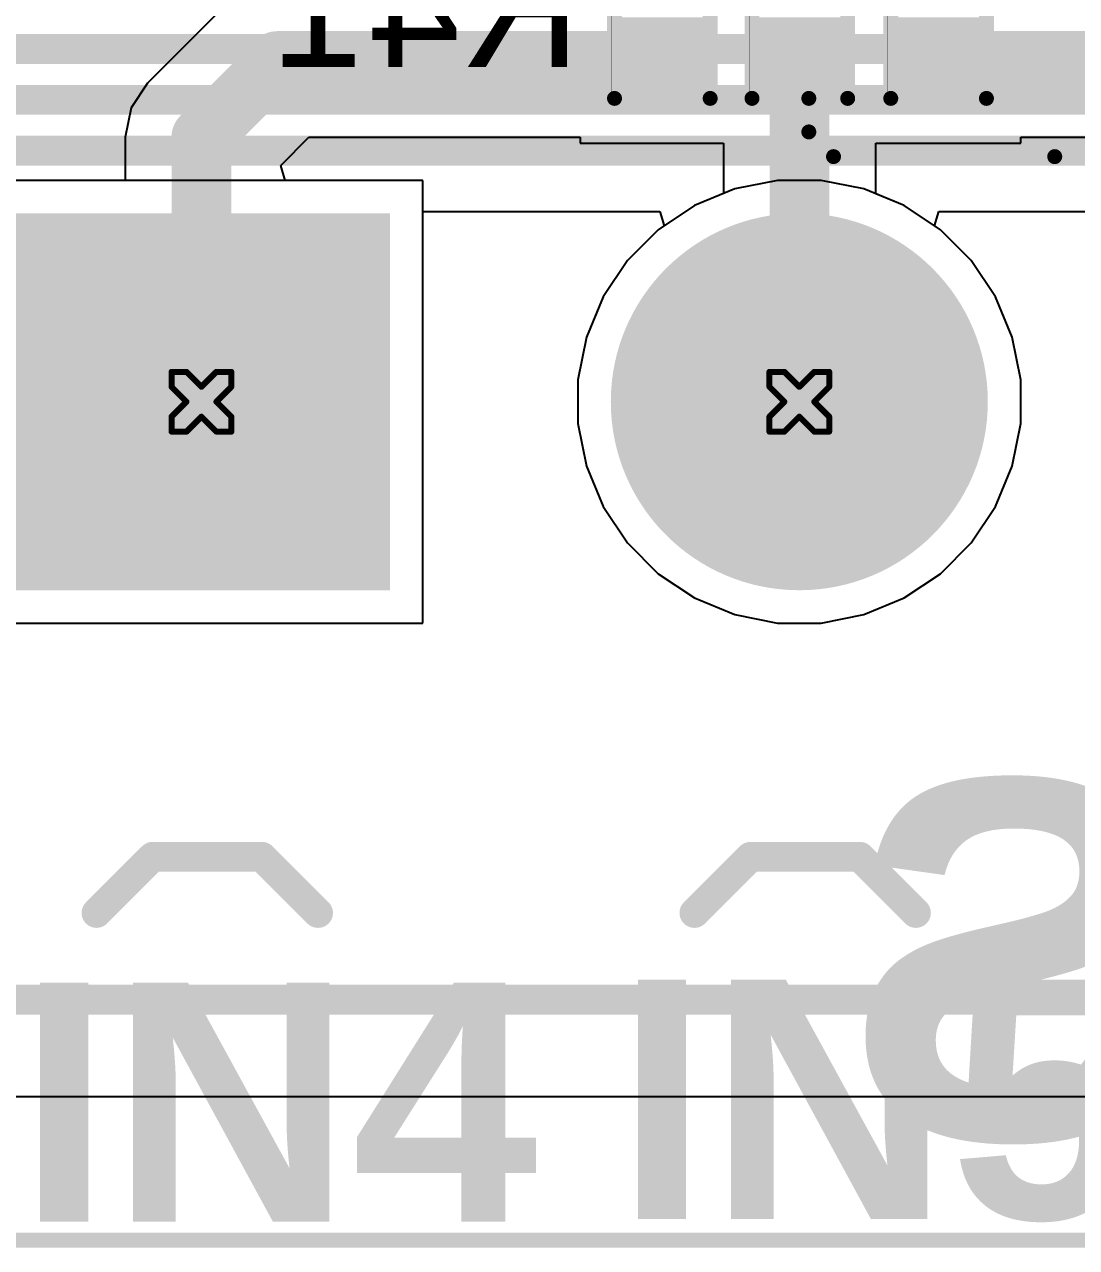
# Model space of a CAD drawing. Header units: inches. Extents: x -21 to 276, y -5 to 220.
# Drawn here: x 42.23 to 51.17, y -4.58 to 5.81 of the extents above; entities that cross this region are included whole.
import ezdxf

# ---------------------------------------------------------------- set-up
doc = ezdxf.new("R2010")
doc.units = ezdxf.units.IN
for name, color, linetype in [('Board_Outline', 216, 'Continuous'), ('Bottom Layer', 5, 'Continuous'), ('Bottom Overlay', 54, 'Continuous'), ('Bottom Paste', 16, 'Continuous'), ('Bottom Solder', 6, 'Continuous'), ('Drill Drawing', 1, 'Continuous'), ('Ground', 16, 'Continuous'), ('Multi-Layer', 9, 'Continuous'), ('Pad Holes', 156, 'Continuous'), ('Power + Signal', 76, 'Continuous'), ('Top Layer', 1, 'Continuous'), ('Top Overlay', 2, 'Continuous'), ('Top Solder', 216, 'Continuous')]:
    doc.layers.add(name, color=color, linetype=linetype)
doc.styles.add('Arial', font='', dxfattribs={"height": 0.2})
doc.styles.add('Arial_Bold', font='', dxfattribs={"height": 0.2})
doc.styles.get('Arial').set_extended_font_data('Arial')
doc.styles.get('Arial_Bold').set_extended_font_data('Arial', bold=True)

# ---------------------------------------------------------------- blocks, each defined once
blk = doc.blocks.new('R___0402_B_90')
at = {"layer": 'Bottom Layer'}
for points in [[(-0.1524, 0.3175), (-0.1524, -0.3174999999999999), (-0.7874, -0.3175), (-0.7874, 0.3174999999999999)], [(0.6985, 0.3175), (0.6985, -0.3175), (0.2413, -0.3175), (0.2412999999999999, 0.3175)]]:
    blk.add_hatch(color=5, dxfattribs=at).paths.add_polyline_path(points)
at = {"layer": 'Bottom Paste'}
for points in [[(-0.1524, 0.3175), (-0.1524, -0.3174999999999999), (-0.7874, -0.3175), (-0.7874, 0.3174999999999999)], [(0.6985, 0.3175), (0.6985, -0.3175), (0.2413, -0.3175), (0.2412999999999999, 0.3175)]]:
    blk.add_hatch(color=16, dxfattribs=at).paths.add_polyline_path(points)
at = {"layer": 'Bottom Solder'}
for points in [[(-0.09739884, 0.37250116), (-0.09739884, -0.37250116), (-0.8424011599999999, -0.37250116), (-0.8424011599999999, 0.37250116)], [(0.75350116, 0.37250116), (0.75350116, -0.37250116), (0.18629884, -0.37250116), (0.1862988399999999, 0.37250116)]]:
    blk.add_hatch(color=6, dxfattribs=at).paths.add_polyline_path(points)
at = {"layer": 'Bottom Overlay'}
for points in [[(-0.7874, 0.4064, 0.127, 0.127, 0), (0.7874, 0.4064, 0.127, 0.127, 0)], [(-0.7874, 0.4064, 0.127, 0.127, 0), (-0.7874, -0.4064, 0.127, 0.127, 0)], [(-0.8128, 0.4318, 0.0032258, 0.0032258, 0), (0.8128, 0.4318, 0.0032258, 0.0032258, 0)], [(0.7874, 0.4064, 0.127, 0.127, 0), (0.7874, -0.4064, 0.127, 0.127, 0)], [(-0.7874, -0.4064, 0.127, 0.127, 0), (0.7874, -0.4064, 0.127, 0.127, 0)]]:
    blk.add_lwpolyline(points, format="xyseb", dxfattribs=at)
for points in [[(-0.8191499999999999, 0.4064, 0.0635, 0.0635, 1), (-0.7556499999999999, 0.4064, 0.0635, 0.0635, 1)], [(-0.8191499999999999, 0.4064, 0.0635, 0.0635, 1), (-0.7556499999999999, 0.4064, 0.0635, 0.0635, 1)], [(-0.81360518, 0.4318, 0.0016129, 0.0016129, 1), (-0.8119948199999999, 0.4318, 0.0016129, 0.0016129, 1)], [(0.7556499999999999, 0.4064, 0.0635, 0.0635, 1), (0.8191499999999999, 0.4064, 0.0635, 0.0635, 1)], [(0.7556499999999999, 0.4064, 0.0635, 0.0635, 1), (0.8191499999999999, 0.4064, 0.0635, 0.0635, 1)], [(0.8119948199999999, 0.4318, 0.0016129, 0.0016129, 1), (0.81360518, 0.4318, 0.0016129, 0.0016129, 1)], [(-0.8191499999999999, -0.4064, 0.0635, 0.0635, 1), (-0.7556499999999999, -0.4064, 0.0635, 0.0635, 1)], [(-0.8191499999999999, -0.4064, 0.0635, 0.0635, 1), (-0.7556499999999999, -0.4064, 0.0635, 0.0635, 1)], [(0.7556499999999999, -0.4064, 0.0635, 0.0635, 1), (0.8191499999999999, -0.4064, 0.0635, 0.0635, 1)], [(0.7556499999999999, -0.4064, 0.0635, 0.0635, 1), (0.8191499999999999, -0.4064, 0.0635, 0.0635, 1)]]:
    blk.add_lwpolyline(points, format="xyseb", close=True, dxfattribs=at)
blk = doc.blocks.new('R___0402_B_92')
at = {"layer": 'Bottom Layer'}
for points in [[(-0.1524, 0.3175), (-0.1524, -0.3174999999999999), (-0.7874, -0.3175), (-0.7874, 0.3174999999999999)], [(0.6985, 0.3175), (0.6985, -0.3175), (0.2413, -0.3175), (0.2412999999999999, 0.3175)]]:
    blk.add_hatch(color=5, dxfattribs=at).paths.add_polyline_path(points)
at = {"layer": 'Bottom Paste'}
for points in [[(-0.1524, 0.3175), (-0.1524, -0.3174999999999999), (-0.7874, -0.3175), (-0.7874, 0.3174999999999999)], [(0.6985, 0.3175), (0.6985, -0.3175), (0.2413, -0.3175), (0.2412999999999999, 0.3175)]]:
    blk.add_hatch(color=16, dxfattribs=at).paths.add_polyline_path(points)
at = {"layer": 'Bottom Solder'}
for points in [[(-0.09739884, 0.37250116), (-0.09739884, -0.37250116), (-0.8424011599999999, -0.37250116), (-0.8424011599999999, 0.37250116)], [(0.75350116, 0.37250116), (0.75350116, -0.37250116), (0.18629884, -0.37250116), (0.1862988399999999, 0.37250116)]]:
    blk.add_hatch(color=6, dxfattribs=at).paths.add_polyline_path(points)
at = {"layer": 'Bottom Overlay'}
for points in [[(-0.7874, 0.4064, 0.127, 0.127, 0), (0.7874, 0.4064, 0.127, 0.127, 0)], [(-0.7874, 0.4064, 0.127, 0.127, 0), (-0.7874, -0.4064, 0.127, 0.127, 0)], [(-0.8128, 0.4318, 0.0032258, 0.0032258, 0), (0.8128, 0.4318, 0.0032258, 0.0032258, 0)], [(0.7874, 0.4064, 0.127, 0.127, 0), (0.7874, -0.4064, 0.127, 0.127, 0)], [(-0.7874, -0.4064, 0.127, 0.127, 0), (0.7874, -0.4064, 0.127, 0.127, 0)]]:
    blk.add_lwpolyline(points, format="xyseb", dxfattribs=at)
for points in [[(-0.8191499999999999, 0.4064, 0.0635, 0.0635, 1), (-0.7556499999999999, 0.4064, 0.0635, 0.0635, 1)], [(-0.8191499999999999, 0.4064, 0.0635, 0.0635, 1), (-0.7556499999999999, 0.4064, 0.0635, 0.0635, 1)], [(-0.81360518, 0.4318, 0.0016129, 0.0016129, 1), (-0.8119948199999999, 0.4318, 0.0016129, 0.0016129, 1)], [(0.7556499999999999, 0.4064, 0.0635, 0.0635, 1), (0.8191499999999999, 0.4064, 0.0635, 0.0635, 1)], [(0.7556499999999999, 0.4064, 0.0635, 0.0635, 1), (0.8191499999999999, 0.4064, 0.0635, 0.0635, 1)], [(0.8119948199999999, 0.4318, 0.0016129, 0.0016129, 1), (0.81360518, 0.4318, 0.0016129, 0.0016129, 1)], [(-0.8191499999999999, -0.4064, 0.0635, 0.0635, 1), (-0.7556499999999999, -0.4064, 0.0635, 0.0635, 1)], [(-0.8191499999999999, -0.4064, 0.0635, 0.0635, 1), (-0.7556499999999999, -0.4064, 0.0635, 0.0635, 1)], [(0.7556499999999999, -0.4064, 0.0635, 0.0635, 1), (0.8191499999999999, -0.4064, 0.0635, 0.0635, 1)], [(0.7556499999999999, -0.4064, 0.0635, 0.0635, 1), (0.8191499999999999, -0.4064, 0.0635, 0.0635, 1)]]:
    blk.add_lwpolyline(points, format="xyseb", close=True, dxfattribs=at)
blk = doc.blocks.new('R___0402_B_94')
at = {"layer": 'Bottom Layer'}
for points in [[(-0.1524, 0.3175), (-0.1524, -0.3174999999999999), (-0.7874, -0.3175), (-0.7874, 0.3174999999999999)], [(0.6985, 0.3175), (0.6985, -0.3175), (0.2413, -0.3175), (0.2412999999999999, 0.3175)]]:
    blk.add_hatch(color=5, dxfattribs=at).paths.add_polyline_path(points)
at = {"layer": 'Bottom Paste'}
for points in [[(-0.1524, 0.3175), (-0.1524, -0.3174999999999999), (-0.7874, -0.3175), (-0.7874, 0.3174999999999999)], [(0.6985, 0.3175), (0.6985, -0.3175), (0.2413, -0.3175), (0.2412999999999999, 0.3175)]]:
    blk.add_hatch(color=16, dxfattribs=at).paths.add_polyline_path(points)
at = {"layer": 'Bottom Solder'}
for points in [[(-0.09739884, 0.37250116), (-0.09739884, -0.37250116), (-0.8424011599999999, -0.37250116), (-0.8424011599999999, 0.37250116)], [(0.75350116, 0.37250116), (0.75350116, -0.37250116), (0.18629884, -0.37250116), (0.1862988399999999, 0.37250116)]]:
    blk.add_hatch(color=6, dxfattribs=at).paths.add_polyline_path(points)
at = {"layer": 'Bottom Overlay'}
for points in [[(-0.7874, 0.4064, 0.127, 0.127, 0), (0.7874, 0.4064, 0.127, 0.127, 0)], [(-0.7874, 0.4064, 0.127, 0.127, 0), (-0.7874, -0.4064, 0.127, 0.127, 0)], [(-0.8128, 0.4318, 0.0032258, 0.0032258, 0), (0.8128, 0.4318, 0.0032258, 0.0032258, 0)], [(0.7874, 0.4064, 0.127, 0.127, 0), (0.7874, -0.4064, 0.127, 0.127, 0)], [(-0.7874, -0.4064, 0.127, 0.127, 0), (0.7874, -0.4064, 0.127, 0.127, 0)]]:
    blk.add_lwpolyline(points, format="xyseb", dxfattribs=at)
for points in [[(-0.8191499999999999, 0.4064, 0.0635, 0.0635, 1), (-0.7556499999999999, 0.4064, 0.0635, 0.0635, 1)], [(-0.8191499999999999, 0.4064, 0.0635, 0.0635, 1), (-0.7556499999999999, 0.4064, 0.0635, 0.0635, 1)], [(-0.81360518, 0.4318, 0.0016129, 0.0016129, 1), (-0.8119948199999999, 0.4318, 0.0016129, 0.0016129, 1)], [(0.7556499999999999, 0.4064, 0.0635, 0.0635, 1), (0.8191499999999999, 0.4064, 0.0635, 0.0635, 1)], [(0.7556499999999999, 0.4064, 0.0635, 0.0635, 1), (0.8191499999999999, 0.4064, 0.0635, 0.0635, 1)], [(0.8119948199999999, 0.4318, 0.0016129, 0.0016129, 1), (0.81360518, 0.4318, 0.0016129, 0.0016129, 1)], [(-0.8191499999999999, -0.4064, 0.0635, 0.0635, 1), (-0.7556499999999999, -0.4064, 0.0635, 0.0635, 1)], [(-0.8191499999999999, -0.4064, 0.0635, 0.0635, 1), (-0.7556499999999999, -0.4064, 0.0635, 0.0635, 1)], [(0.7556499999999999, -0.4064, 0.0635, 0.0635, 1), (0.8191499999999999, -0.4064, 0.0635, 0.0635, 1)], [(0.7556499999999999, -0.4064, 0.0635, 0.0635, 1), (0.8191499999999999, -0.4064, 0.0635, 0.0635, 1)]]:
    blk.add_lwpolyline(points, format="xyseb", close=True, dxfattribs=at)
blk = doc.blocks.new('DB128L_5_08_3P_BK_S_138')
at = {"layer": 'Bottom Layer'}
blk.add_hatch(color=5, dxfattribs=at).paths.add_polyline_path([(-3.58000046, 1.499999539999999), (-3.58000046, -1.49999954), (-6.579999539999999, -1.499999539999999), (-6.579999539999999, 1.49999954)])
h = blk.add_hatch(color=5, dxfattribs=at)
edge = h.paths.add_edge_path()
edge.add_arc((0, 0), 1.49999954, 0, 360)
h = blk.add_hatch(color=5, dxfattribs=at)
edge = h.paths.add_edge_path()
edge.add_arc((5.08, 0), 1.49999954, 0, 360)
at = {"layer": 'Bottom Solder'}
blk.add_hatch(color=6, dxfattribs=at).paths.add_polyline_path([(-3.47840046, 1.60159954), (-3.47840046, -1.60159954), (-6.68159954, -1.60159954), (-6.68159954, 1.60159954)])
h = blk.add_hatch(color=6, dxfattribs=at)
edge = h.paths.add_edge_path()
edge.add_arc((0, 0), 1.60159954, 0, 360)
h = blk.add_hatch(color=6, dxfattribs=at)
edge = h.paths.add_edge_path()
edge.add_arc((5.08, 0), 1.60159954, 0, 360)
at = {"layer": 'Ground'}
blk.add_hatch(color=16, dxfattribs=at).paths.add_polyline_path([(-3.58000046, 1.499999539999999), (-3.58000046, -1.49999954), (-6.579999539999999, -1.499999539999999), (-6.579999539999999, 1.49999954)])
h = blk.add_hatch(color=16, dxfattribs=at)
edge = h.paths.add_edge_path()
edge.add_arc((0, 0), 1.49999954, 0, 360)
h = blk.add_hatch(color=16, dxfattribs=at)
edge = h.paths.add_edge_path()
edge.add_arc((5.08, 0), 1.49999954, 0, 360)
at = {"layer": 'Multi-Layer'}
blk.add_hatch(color=9, dxfattribs=at).paths.add_polyline_path([(-3.58000046, 1.499999539999999), (-3.58000046, -1.49999954), (-6.579999539999999, -1.499999539999999), (-6.579999539999999, 1.49999954)])
h = blk.add_hatch(color=9, dxfattribs=at)
edge = h.paths.add_edge_path()
edge.add_arc((0, 0), 1.49999954, 0, 360)
h = blk.add_hatch(color=9, dxfattribs=at)
edge = h.paths.add_edge_path()
edge.add_arc((5.08, 0), 1.49999954, 0, 360)
at = {"layer": 'Pad Holes'}
h = blk.add_hatch(color=7, dxfattribs=at)
edge = h.paths.add_edge_path()
edge.add_arc((-5.08, 0), 0.7999984, 0, 360)
h = blk.add_hatch(color=7, dxfattribs=at)
edge = h.paths.add_edge_path()
edge.add_arc((0, 0), 0.7999984, 0, 360)
h = blk.add_hatch(color=7, dxfattribs=at)
edge = h.paths.add_edge_path()
edge.add_arc((5.08, 0), 0.7999984, 0, 360)
at = {"layer": 'Power + Signal'}
blk.add_hatch(color=76, dxfattribs=at).paths.add_polyline_path([(-3.58000046, 1.499999539999999), (-3.58000046, -1.49999954), (-6.579999539999999, -1.499999539999999), (-6.579999539999999, 1.49999954)])
h = blk.add_hatch(color=76, dxfattribs=at)
edge = h.paths.add_edge_path()
edge.add_arc((0, 0), 1.49999954, 0, 360)
h = blk.add_hatch(color=76, dxfattribs=at)
edge = h.paths.add_edge_path()
edge.add_arc((5.08, 0), 1.49999954, 0, 360)
at = {"layer": 'Top Layer'}
blk.add_hatch(color=1, dxfattribs=at).paths.add_polyline_path([(-3.58000046, 1.499999539999999), (-3.58000046, -1.49999954), (-6.579999539999999, -1.499999539999999), (-6.579999539999999, 1.49999954)])
h = blk.add_hatch(color=1, dxfattribs=at)
edge = h.paths.add_edge_path()
edge.add_arc((0, 0), 1.49999954, 0, 360)
h = blk.add_hatch(color=1, dxfattribs=at)
edge = h.paths.add_edge_path()
edge.add_arc((5.08, 0), 1.49999954, 0, 360)
at = {"layer": 'Top Solder'}
blk.add_hatch(color=216, dxfattribs=at).paths.add_polyline_path([(-3.47840046, 1.60159954), (-3.47840046, -1.60159954), (-6.68159954, -1.60159954), (-6.68159954, 1.60159954)])
h = blk.add_hatch(color=216, dxfattribs=at)
edge = h.paths.add_edge_path()
edge.add_arc((0, 0), 1.60159954, 0, 360)
h = blk.add_hatch(color=216, dxfattribs=at)
edge = h.paths.add_edge_path()
edge.add_arc((5.08, 0), 1.60159954, 0, 360)
at = {"layer": 'Top Overlay'}
for points in [[(-7.670799999999999, -5.08, 0.127, 0.127, 0), (-7.670799999999999, 5.1308, 0.127, 0.127, 0)], [(-7.670799999999999, 5.1308, 0.127, 0.127, 0), (7.670799999999999, 5.1308, 0.127, 0.127, 0)], [(7.670799999999999, -5.08, 0.127, 0.127, 0), (7.670799999999999, 5.1308, 0.127, 0.127, 0)], [(-5.97110312, -4.3434, 0.254, 0.254, 0), (-5.49440354, -3.866700419999999, 0.254, 0.254, 0)], [(-5.49440354, -3.866700419999999, 0.254, 0.254, 0), (-4.566099579999999, -3.866700419999999, 0.254, 0.254, 0)], [(-4.566099579999999, -3.866700419999999, 0.254, 0.254, 0), (-4.089399999999999, -4.3434, 0.254, 0.254, 0)], [(-0.8911031199999999, -4.3434, 0.254, 0.254, 0), (-0.41440354, -3.866700419999999, 0.254, 0.254, 0)], [(-0.41440354, -3.866700419999999, 0.254, 0.254, 0), (0.51390042, -3.866700419999999, 0.254, 0.254, 0)], [(0.51390042, -3.866700419999999, 0.254, 0.254, 0), (0.9905999999999999, -4.3434, 0.254, 0.254, 0)], [(4.18889688, -4.3434, 0.254, 0.254, 0), (4.66559646, -3.866700419999999, 0.254, 0.254, 0)], [(4.66559646, -3.866700419999999, 0.254, 0.254, 0), (5.59390042, -3.866700419999999, 0.254, 0.254, 0)], [(5.59390042, -3.866700419999999, 0.254, 0.254, 0), (6.0706, -4.3434, 0.254, 0.254, 0)], [(-7.670799999999999, -5.08, 0.127, 0.127, 0), (7.670799999999999, -5.08, 0.127, 0.127, 0)]]:
    blk.add_lwpolyline(points, format="xyseb", dxfattribs=at)
for points in [[(-7.70255, 5.1308, 0.0635, 0.0635, 1), (-7.63905, 5.1308, 0.0635, 0.0635, 1)], [(-7.70255, 5.1308, 0.0635, 0.0635, 1), (-7.63905, 5.1308, 0.0635, 0.0635, 1)], [(7.63905, 5.1308, 0.0635, 0.0635, 1), (7.70255, 5.1308, 0.0635, 0.0635, 1)], [(7.63905, 5.1308, 0.0635, 0.0635, 1), (7.70255, 5.1308, 0.0635, 0.0635, 1)], [(-5.55790354, -3.866700419999999, 0.127, 0.127, 1), (-5.43090354, -3.866700419999999, 0.127, 0.127, 1)], [(-5.55790354, -3.866700419999999, 0.127, 0.127, 1), (-5.43090354, -3.866700419999999, 0.127, 0.127, 1)], [(-4.62959958, -3.866700419999999, 0.127, 0.127, 1), (-4.50259958, -3.866700419999999, 0.127, 0.127, 1)], [(-4.62959958, -3.866700419999999, 0.127, 0.127, 1), (-4.50259958, -3.866700419999999, 0.127, 0.127, 1)], [(-0.47790354, -3.866700419999999, 0.127, 0.127, 1), (-0.35090354, -3.866700419999999, 0.127, 0.127, 1)], [(-0.47790354, -3.866700419999999, 0.127, 0.127, 1), (-0.35090354, -3.866700419999999, 0.127, 0.127, 1)], [(0.45040042, -3.866700419999999, 0.127, 0.127, 1), (0.57740042, -3.866700419999999, 0.127, 0.127, 1)], [(0.45040042, -3.866700419999999, 0.127, 0.127, 1), (0.57740042, -3.866700419999999, 0.127, 0.127, 1)], [(4.60209646, -3.866700419999999, 0.127, 0.127, 1), (4.729096459999999, -3.866700419999999, 0.127, 0.127, 1)], [(4.60209646, -3.866700419999999, 0.127, 0.127, 1), (4.729096459999999, -3.866700419999999, 0.127, 0.127, 1)], [(5.530400419999999, -3.866700419999999, 0.127, 0.127, 1), (5.657400419999999, -3.866700419999999, 0.127, 0.127, 1)], [(5.530400419999999, -3.866700419999999, 0.127, 0.127, 1), (5.657400419999999, -3.866700419999999, 0.127, 0.127, 1)], [(-6.03460312, -4.3434, 0.127, 0.127, 1), (-5.90760312, -4.3434, 0.127, 0.127, 1)], [(-4.1529, -4.3434, 0.127, 0.127, 1), (-4.0259, -4.3434, 0.127, 0.127, 1)], [(-0.9546031199999999, -4.3434, 0.127, 0.127, 1), (-0.82760312, -4.3434, 0.127, 0.127, 1)], [(0.9270999999999999, -4.3434, 0.127, 0.127, 1), (1.0541, -4.3434, 0.127, 0.127, 1)], [(4.12539688, -4.3434, 0.127, 0.127, 1), (4.252396879999999, -4.3434, 0.127, 0.127, 1)], [(6.007099999999999, -4.3434, 0.127, 0.127, 1), (6.134099999999999, -4.3434, 0.127, 0.127, 1)], [(-7.70255, -5.08, 0.0635, 0.0635, 1), (-7.63905, -5.08, 0.0635, 0.0635, 1)], [(-7.70255, -5.08, 0.0635, 0.0635, 1), (-7.63905, -5.08, 0.0635, 0.0635, 1)], [(7.63905, -5.08, 0.0635, 0.0635, 1), (7.70255, -5.08, 0.0635, 0.0635, 1)], [(7.63905, -5.08, 0.0635, 0.0635, 1), (7.70255, -5.08, 0.0635, 0.0635, 1)]]:
    blk.add_lwpolyline(points, format="xyseb", close=True, dxfattribs=at)

msp = doc.modelspace()

# ---------------------------------------------------------------- linework, layer by layer
at = {"layer": 'Board_Outline'}
msp.add_lwpolyline([(-4.49851018, -4.5176567, 0.127, 0.127, 0), (109.50149042, -4.5176567, 0.127, 0.127, 0)], format="xyseb", dxfattribs=at)
at = {"layer": 'Bottom Layer'}
for p, q in [((43.9256678, 5.9583066), (43.27996424, 5.31260304)), ((43.27996424, 5.31260304), (43.13961654, 5.102557739999999)), ((43.13961654, 5.102557739999999), (43.09033292, 4.854793439999999)), ((43.09033292, 4.854793439999999), (43.09033292, 4.48640962)), ((44.41200921999999, 4.61340962), (44.65165568, 4.853056079999999)), ((44.65165568, 4.853056079999999), (46.9554814, 4.853056079999999)), ((46.9554814, 4.853056079999999), (46.9554814, 4.801997)), ((46.9554814, 4.801997), (48.1726367, 4.801997)), ((48.1726367, 4.801997), (48.1726367, 4.37416448)), ((49.46751854, 4.37225694), (49.46751854, 4.801997)), ((49.46751854, 4.801997), (50.69967, 4.801997)), ((50.69967, 4.801997), (50.69967, 4.853056079999999)), ((50.69967, 4.853056079999999), (53.00630495999999, 4.853056079999999)), ((44.44990348, 4.48640962), (44.41200921999999, 4.61340962)), ((43.09033292, 4.48640962), (41.8567743, 4.48640962)), ((45.61877337999999, 4.48640962), (44.44990348, 4.48640962)), ((45.61877337999999, 0.7244105399999999), (45.61877337999999, 4.48640962)), ((48.1726367, 4.37416448), (47.92678756, 4.2723308)), ((49.70876011999999, 4.2723308), (49.46751854, 4.37225694)), ((47.92678756, 4.2723308), (47.61870588, 4.0664765)), ((50.01684179999999, 4.0664765), (49.70876011999999, 4.2723308)), ((47.61870588, 4.0664765), (47.35670742, 3.804478039999999)), ((50.27884026, 3.804478039999999), (50.01684179999999, 4.0664765)), ((47.35670742, 3.804478039999999), (47.15085311999999, 3.49639636)), ((50.48469456, 3.49639636), (50.27884026, 3.804478039999999)), ((47.15085311999999, 3.49639636), (47.00906016, 3.15407802)), ((50.62648752, 3.15407802), (50.48469456, 3.49639636)), ((47.00906016, 3.15407802), (46.9367743, 2.7906726)), ((50.69877338, 2.7906726), (50.62648752, 3.15407802)), ((46.9367743, 2.7906726), (46.9367743, 2.42014756)), ((50.69877338, 2.42014756), (50.69877338, 2.7906726)), ((46.9367743, 2.42014756), (47.00906016, 2.05674214)), ((50.62648752, 2.05674214), (50.69877338, 2.42014756)), ((47.00906016, 2.05674214), (47.15085311999999, 1.7144238)), ((50.48469456, 1.7144238), (50.62648752, 2.05674214)), ((47.15085311999999, 1.7144238), (47.35670742, 1.40634212)), ((50.27884026, 1.40634212), (50.48469456, 1.7144238)), ((47.35670742, 1.40634212), (47.61870588, 1.14434366)), ((50.01684179999999, 1.14434366), (50.27884026, 1.40634212)), ((47.61870588, 1.14434366), (47.92678756, 0.9384893599999999)), ((49.70876011999999, 0.9384893599999999), (50.01684179999999, 1.14434366)), ((47.92678756, 0.9384893599999999), (48.2691059, 0.7966963999999999)), ((49.36644178, 0.7966963999999999), (49.70876011999999, 0.9384893599999999)), ((48.2691059, 0.7966963999999999), (48.63251132, 0.7244105399999999)), ((49.00303636, 0.7244105399999999), (49.36644178, 0.7966963999999999)), ((41.8567743, 0.7244105399999999), (45.61877337999999, 0.7244105399999999)), ((48.63251132, 0.7244105399999999), (49.00303636, 0.7244105399999999)), ((102.60833174, -3.302), (2.3946485, -3.302))]:
    msp.add_line(p, q, dxfattribs=at)
for points in [[(43.73777384, 4.854793439999999, 0.508, 0.508, 0), (44.3834774, 5.500496999999999, 0.508, 0.508, 0)], [(44.3834774, 5.500496999999999, 0.508, 0.508, 0), (47.6539814, 5.500496999999999, 0.508, 0.508, 0)], [(48.82007762, 5.498193219999999, 0.508, 0.508, 0), (48.8223814, 5.500496999999999, 0.508, 0.508, 0)], [(48.82007762, 2.60771386, 0.508, 0.508, 0), (48.82007762, 5.498193219999999, 0.508, 0.508, 0)], [(50.00116999999999, 5.500496999999999, 0.508, 0.508, 0), (53.27448324, 5.500496999999999, 0.508, 0.508, 0)], [(43.73777384, 2.60541008, 0.508, 0.508, 0), (43.73777384, 4.854793439999999, 0.508, 0.508, 0)], [(48.81777384, 2.60541008, 0.508, 0.508, 0), (48.82007762, 2.60771386, 0.508, 0.508, 0)]]:
    msp.add_lwpolyline(points, format="xyseb", dxfattribs=at)
for points in [[(44.25647739999999, 5.500496999999999, 0.254, 0.254, 1), (44.5104774, 5.500496999999999, 0.254, 0.254, 1)], [(44.25647739999999, 5.500496999999999, 0.254, 0.254, 1), (44.5104774, 5.500496999999999, 0.254, 0.254, 1)], [(47.5269814, 5.500496999999999, 0.254, 0.254, 1), (47.78098139999999, 5.500496999999999, 0.254, 0.254, 1)], [(48.69307762, 5.498193219999999, 0.254, 0.254, 1), (48.94707762, 5.498193219999999, 0.254, 0.254, 1)], [(48.69307762, 5.498193219999999, 0.254, 0.254, 1), (48.94707762, 5.498193219999999, 0.254, 0.254, 1)], [(48.6953814, 5.500496999999999, 0.254, 0.254, 1), (48.9493814, 5.500496999999999, 0.254, 0.254, 1)], [(49.87416999999999, 5.500496999999999, 0.254, 0.254, 1), (50.12817, 5.500496999999999, 0.254, 0.254, 1)], [(43.61077384, 4.854793439999999, 0.254, 0.254, 1), (43.86477384, 4.854793439999999, 0.254, 0.254, 1)], [(43.61077384, 4.854793439999999, 0.254, 0.254, 1), (43.86477384, 4.854793439999999, 0.254, 0.254, 1)], [(43.61077384, 2.60541008, 0.254, 0.254, 1), (43.86477384, 2.60541008, 0.254, 0.254, 1)], [(48.69077384, 2.60541008, 0.254, 0.254, 1), (48.94477384, 2.60541008, 0.254, 0.254, 1)], [(48.69307762, 2.60771386, 0.254, 0.254, 1), (48.94707762, 2.60771386, 0.254, 0.254, 1)], [(48.69307762, 2.60771386, 0.254, 0.254, 1), (48.94707762, 2.60771386, 0.254, 0.254, 1)]]:
    msp.add_lwpolyline(points, format="xyseb", close=True, dxfattribs=at)
at = {"layer": 'Bottom Overlay'}
for points in [[(48.8985814, 4.89799884, 0.127, 0.127, 0), (48.8985814, 5.182996999999999, 0.127, 0.127, 0)], [(48.8985814, 4.89799884, 0.127, 0.127, 0), (49.10838031999999, 4.68819992, 0.127, 0.127, 0)], [(49.10838031999999, 4.68819992, 0.127, 0.127, 0), (50.98798032, 4.68819992, 0.127, 0.127, 0)], [(26.43377492, -2.47458992, 0.254, 0.254, 0), (54.26458032, -2.47458992, 0.254, 0.254, 0)]]:
    msp.add_lwpolyline(points, format="xyseb", dxfattribs=at)
for points in [[(48.8668314, 5.182996999999999, 0.0635, 0.0635, 1), (48.93033139999999, 5.182996999999999, 0.0635, 0.0635, 1)], [(48.8668314, 4.89799884, 0.0635, 0.0635, 1), (48.93033139999999, 4.89799884, 0.0635, 0.0635, 1)], [(48.8668314, 4.89799884, 0.0635, 0.0635, 1), (48.93033139999999, 4.89799884, 0.0635, 0.0635, 1)], [(49.07663032, 4.68819992, 0.0635, 0.0635, 1), (49.14013032, 4.68819992, 0.0635, 0.0635, 1)], [(49.07663032, 4.68819992, 0.0635, 0.0635, 1), (49.14013032, 4.68819992, 0.0635, 0.0635, 1)], [(50.95623032, 4.68819992, 0.0635, 0.0635, 1), (51.01973031999999, 4.68819992, 0.0635, 0.0635, 1)]]:
    msp.add_lwpolyline(points, format="xyseb", close=True, dxfattribs=at)
at = {"layer": 'Drill Drawing'}
for points in [[(43.48377384, 2.73241008, 0.0508, 0.0508, 0), (43.48377384, 2.85941008, 0.0508, 0.0508, 0)], [(43.48377384, 2.85941008, 0.0508, 0.0508, 0), (43.61077384, 2.85941008, 0.0508, 0.0508, 0)], [(43.61077384, 2.85941008, 0.0508, 0.0508, 0), (43.73777384, 2.73241008, 0.0508, 0.0508, 0)], [(43.73777384, 2.73241008, 0.0508, 0.0508, 0), (43.86477384, 2.85941008, 0.0508, 0.0508, 0)], [(43.86477384, 2.85941008, 0.0508, 0.0508, 0), (43.99177383999999, 2.85941008, 0.0508, 0.0508, 0)], [(43.99177383999999, 2.73241008, 0.0508, 0.0508, 0), (43.99177383999999, 2.85941008, 0.0508, 0.0508, 0)], [(48.56377384, 2.73241008, 0.0508, 0.0508, 0), (48.56377384, 2.85941008, 0.0508, 0.0508, 0)], [(48.56377384, 2.85941008, 0.0508, 0.0508, 0), (48.69077384, 2.85941008, 0.0508, 0.0508, 0)], [(48.69077384, 2.85941008, 0.0508, 0.0508, 0), (48.81777384, 2.73241008, 0.0508, 0.0508, 0)], [(48.81777384, 2.73241008, 0.0508, 0.0508, 0), (48.94477384, 2.85941008, 0.0508, 0.0508, 0)], [(48.94477384, 2.85941008, 0.0508, 0.0508, 0), (49.07177384, 2.85941008, 0.0508, 0.0508, 0)], [(49.07177384, 2.73241008, 0.0508, 0.0508, 0), (49.07177384, 2.85941008, 0.0508, 0.0508, 0)], [(43.48377384, 2.73241008, 0.0508, 0.0508, 0), (43.61077384, 2.60541008, 0.0508, 0.0508, 0)], [(43.86477384, 2.60541008, 0.0508, 0.0508, 0), (43.99177383999999, 2.73241008, 0.0508, 0.0508, 0)], [(48.56377384, 2.73241008, 0.0508, 0.0508, 0), (48.69077384, 2.60541008, 0.0508, 0.0508, 0)], [(48.94477384, 2.60541008, 0.0508, 0.0508, 0), (49.07177384, 2.73241008, 0.0508, 0.0508, 0)], [(43.48377384, 2.47841008, 0.0508, 0.0508, 0), (43.61077384, 2.60541008, 0.0508, 0.0508, 0)], [(43.86477384, 2.60541008, 0.0508, 0.0508, 0), (43.99177383999999, 2.47841008, 0.0508, 0.0508, 0)], [(48.56377384, 2.47841008, 0.0508, 0.0508, 0), (48.69077384, 2.60541008, 0.0508, 0.0508, 0)], [(48.94477384, 2.60541008, 0.0508, 0.0508, 0), (49.07177384, 2.47841008, 0.0508, 0.0508, 0)], [(43.48377384, 2.35141008, 0.0508, 0.0508, 0), (43.48377384, 2.47841008, 0.0508, 0.0508, 0)], [(43.61077384, 2.35141008, 0.0508, 0.0508, 0), (43.73777384, 2.47841008, 0.0508, 0.0508, 0)], [(43.73777384, 2.47841008, 0.0508, 0.0508, 0), (43.86477384, 2.35141008, 0.0508, 0.0508, 0)], [(43.99177383999999, 2.35141008, 0.0508, 0.0508, 0), (43.99177383999999, 2.47841008, 0.0508, 0.0508, 0)], [(48.56377384, 2.35141008, 0.0508, 0.0508, 0), (48.56377384, 2.47841008, 0.0508, 0.0508, 0)], [(48.69077384, 2.35141008, 0.0508, 0.0508, 0), (48.81777384, 2.47841008, 0.0508, 0.0508, 0)], [(48.81777384, 2.47841008, 0.0508, 0.0508, 0), (48.94477384, 2.35141008, 0.0508, 0.0508, 0)], [(49.07177384, 2.35141008, 0.0508, 0.0508, 0), (49.07177384, 2.47841008, 0.0508, 0.0508, 0)], [(43.48377384, 2.35141008, 0.0508, 0.0508, 0), (43.61077384, 2.35141008, 0.0508, 0.0508, 0)], [(43.86477384, 2.35141008, 0.0508, 0.0508, 0), (43.99177383999999, 2.35141008, 0.0508, 0.0508, 0)], [(48.56377384, 2.35141008, 0.0508, 0.0508, 0), (48.69077384, 2.35141008, 0.0508, 0.0508, 0)], [(48.94477384, 2.35141008, 0.0508, 0.0508, 0), (49.07177384, 2.35141008, 0.0508, 0.0508, 0)]]:
    msp.add_lwpolyline(points, format="xyseb", dxfattribs=at)
for points in [[(43.47107384, 2.85941008, 0.0254, 0.0254, 1), (43.49647384, 2.85941008, 0.0254, 0.0254, 1)], [(43.47107384, 2.85941008, 0.0254, 0.0254, 1), (43.49647384, 2.85941008, 0.0254, 0.0254, 1)], [(43.59807384, 2.85941008, 0.0254, 0.0254, 1), (43.62347384, 2.85941008, 0.0254, 0.0254, 1)], [(43.59807384, 2.85941008, 0.0254, 0.0254, 1), (43.62347384, 2.85941008, 0.0254, 0.0254, 1)], [(43.85207384, 2.85941008, 0.0254, 0.0254, 1), (43.87747384, 2.85941008, 0.0254, 0.0254, 1)], [(43.85207384, 2.85941008, 0.0254, 0.0254, 1), (43.87747384, 2.85941008, 0.0254, 0.0254, 1)], [(43.97907384, 2.85941008, 0.0254, 0.0254, 1), (44.00447384, 2.85941008, 0.0254, 0.0254, 1)], [(43.97907384, 2.85941008, 0.0254, 0.0254, 1), (44.00447384, 2.85941008, 0.0254, 0.0254, 1)], [(48.55107383999999, 2.85941008, 0.0254, 0.0254, 1), (48.57647384, 2.85941008, 0.0254, 0.0254, 1)], [(48.55107383999999, 2.85941008, 0.0254, 0.0254, 1), (48.57647384, 2.85941008, 0.0254, 0.0254, 1)], [(48.67807384, 2.85941008, 0.0254, 0.0254, 1), (48.70347383999999, 2.85941008, 0.0254, 0.0254, 1)], [(48.67807384, 2.85941008, 0.0254, 0.0254, 1), (48.70347383999999, 2.85941008, 0.0254, 0.0254, 1)], [(48.93207384, 2.85941008, 0.0254, 0.0254, 1), (48.95747384, 2.85941008, 0.0254, 0.0254, 1)], [(48.93207384, 2.85941008, 0.0254, 0.0254, 1), (48.95747384, 2.85941008, 0.0254, 0.0254, 1)], [(49.05907384, 2.85941008, 0.0254, 0.0254, 1), (49.08447384, 2.85941008, 0.0254, 0.0254, 1)], [(49.05907384, 2.85941008, 0.0254, 0.0254, 1), (49.08447384, 2.85941008, 0.0254, 0.0254, 1)], [(43.47107384, 2.73241008, 0.0254, 0.0254, 1), (43.49647384, 2.73241008, 0.0254, 0.0254, 1)], [(43.47107384, 2.73241008, 0.0254, 0.0254, 1), (43.49647384, 2.73241008, 0.0254, 0.0254, 1)], [(43.72507384, 2.73241008, 0.0254, 0.0254, 1), (43.75047384, 2.73241008, 0.0254, 0.0254, 1)], [(43.72507384, 2.73241008, 0.0254, 0.0254, 1), (43.75047384, 2.73241008, 0.0254, 0.0254, 1)], [(43.97907384, 2.73241008, 0.0254, 0.0254, 1), (44.00447384, 2.73241008, 0.0254, 0.0254, 1)], [(43.97907384, 2.73241008, 0.0254, 0.0254, 1), (44.00447384, 2.73241008, 0.0254, 0.0254, 1)], [(48.55107383999999, 2.73241008, 0.0254, 0.0254, 1), (48.57647384, 2.73241008, 0.0254, 0.0254, 1)], [(48.55107383999999, 2.73241008, 0.0254, 0.0254, 1), (48.57647384, 2.73241008, 0.0254, 0.0254, 1)], [(48.80507384, 2.73241008, 0.0254, 0.0254, 1), (48.83047384, 2.73241008, 0.0254, 0.0254, 1)], [(48.80507384, 2.73241008, 0.0254, 0.0254, 1), (48.83047384, 2.73241008, 0.0254, 0.0254, 1)], [(49.05907384, 2.73241008, 0.0254, 0.0254, 1), (49.08447384, 2.73241008, 0.0254, 0.0254, 1)], [(49.05907384, 2.73241008, 0.0254, 0.0254, 1), (49.08447384, 2.73241008, 0.0254, 0.0254, 1)], [(43.59807384, 2.60541008, 0.0254, 0.0254, 1), (43.62347384, 2.60541008, 0.0254, 0.0254, 1)], [(43.59807384, 2.60541008, 0.0254, 0.0254, 1), (43.62347384, 2.60541008, 0.0254, 0.0254, 1)], [(43.85207384, 2.60541008, 0.0254, 0.0254, 1), (43.87747384, 2.60541008, 0.0254, 0.0254, 1)], [(43.85207384, 2.60541008, 0.0254, 0.0254, 1), (43.87747384, 2.60541008, 0.0254, 0.0254, 1)], [(48.67807384, 2.60541008, 0.0254, 0.0254, 1), (48.70347383999999, 2.60541008, 0.0254, 0.0254, 1)], [(48.67807384, 2.60541008, 0.0254, 0.0254, 1), (48.70347383999999, 2.60541008, 0.0254, 0.0254, 1)], [(48.93207384, 2.60541008, 0.0254, 0.0254, 1), (48.95747384, 2.60541008, 0.0254, 0.0254, 1)], [(48.93207384, 2.60541008, 0.0254, 0.0254, 1), (48.95747384, 2.60541008, 0.0254, 0.0254, 1)], [(43.47107384, 2.47841008, 0.0254, 0.0254, 1), (43.49647384, 2.47841008, 0.0254, 0.0254, 1)], [(43.47107384, 2.47841008, 0.0254, 0.0254, 1), (43.49647384, 2.47841008, 0.0254, 0.0254, 1)], [(43.72507384, 2.47841008, 0.0254, 0.0254, 1), (43.75047384, 2.47841008, 0.0254, 0.0254, 1)], [(43.72507384, 2.47841008, 0.0254, 0.0254, 1), (43.75047384, 2.47841008, 0.0254, 0.0254, 1)], [(43.97907384, 2.47841008, 0.0254, 0.0254, 1), (44.00447384, 2.47841008, 0.0254, 0.0254, 1)], [(43.97907384, 2.47841008, 0.0254, 0.0254, 1), (44.00447384, 2.47841008, 0.0254, 0.0254, 1)], [(48.55107383999999, 2.47841008, 0.0254, 0.0254, 1), (48.57647384, 2.47841008, 0.0254, 0.0254, 1)], [(48.55107383999999, 2.47841008, 0.0254, 0.0254, 1), (48.57647384, 2.47841008, 0.0254, 0.0254, 1)], [(48.80507384, 2.47841008, 0.0254, 0.0254, 1), (48.83047384, 2.47841008, 0.0254, 0.0254, 1)], [(48.80507384, 2.47841008, 0.0254, 0.0254, 1), (48.83047384, 2.47841008, 0.0254, 0.0254, 1)], [(49.05907384, 2.47841008, 0.0254, 0.0254, 1), (49.08447384, 2.47841008, 0.0254, 0.0254, 1)], [(49.05907384, 2.47841008, 0.0254, 0.0254, 1), (49.08447384, 2.47841008, 0.0254, 0.0254, 1)], [(43.47107384, 2.35141008, 0.0254, 0.0254, 1), (43.49647384, 2.35141008, 0.0254, 0.0254, 1)], [(43.47107384, 2.35141008, 0.0254, 0.0254, 1), (43.49647384, 2.35141008, 0.0254, 0.0254, 1)], [(43.59807384, 2.35141008, 0.0254, 0.0254, 1), (43.62347384, 2.35141008, 0.0254, 0.0254, 1)], [(43.59807384, 2.35141008, 0.0254, 0.0254, 1), (43.62347384, 2.35141008, 0.0254, 0.0254, 1)], [(43.85207384, 2.35141008, 0.0254, 0.0254, 1), (43.87747384, 2.35141008, 0.0254, 0.0254, 1)], [(43.85207384, 2.35141008, 0.0254, 0.0254, 1), (43.87747384, 2.35141008, 0.0254, 0.0254, 1)], [(43.97907384, 2.35141008, 0.0254, 0.0254, 1), (44.00447384, 2.35141008, 0.0254, 0.0254, 1)], [(43.97907384, 2.35141008, 0.0254, 0.0254, 1), (44.00447384, 2.35141008, 0.0254, 0.0254, 1)], [(48.55107383999999, 2.35141008, 0.0254, 0.0254, 1), (48.57647384, 2.35141008, 0.0254, 0.0254, 1)], [(48.55107383999999, 2.35141008, 0.0254, 0.0254, 1), (48.57647384, 2.35141008, 0.0254, 0.0254, 1)], [(48.67807384, 2.35141008, 0.0254, 0.0254, 1), (48.70347383999999, 2.35141008, 0.0254, 0.0254, 1)], [(48.67807384, 2.35141008, 0.0254, 0.0254, 1), (48.70347383999999, 2.35141008, 0.0254, 0.0254, 1)], [(48.93207384, 2.35141008, 0.0254, 0.0254, 1), (48.95747384, 2.35141008, 0.0254, 0.0254, 1)], [(48.93207384, 2.35141008, 0.0254, 0.0254, 1), (48.95747384, 2.35141008, 0.0254, 0.0254, 1)], [(49.05907384, 2.35141008, 0.0254, 0.0254, 1), (49.08447384, 2.35141008, 0.0254, 0.0254, 1)], [(49.05907384, 2.35141008, 0.0254, 0.0254, 1), (49.08447384, 2.35141008, 0.0254, 0.0254, 1)]]:
    msp.add_lwpolyline(points, format="xyseb", close=True, dxfattribs=at)
at = {"layer": 'Ground'}
for p, q in [((45.61877337999999, 4.48640962), (41.8567743, 4.48640962)), ((45.61877337999999, 0.7244105399999999), (45.61877337999999, 4.48640962)), ((48.63251132, 4.48640962), (48.2691059, 4.41412376)), ((49.00303636, 4.48640962), (48.63251132, 4.48640962)), ((49.36644178, 4.41412376), (49.00303636, 4.48640962)), ((48.2691059, 4.41412376), (47.92678756, 4.2723308)), ((49.70876011999999, 4.2723308), (49.36644178, 4.41412376)), ((47.92678756, 4.2723308), (47.61870588, 4.0664765)), ((50.01684179999999, 4.0664765), (49.70876011999999, 4.2723308)), ((47.61870588, 4.0664765), (47.35670742, 3.804478039999999)), ((50.27884026, 3.804478039999999), (50.01684179999999, 4.0664765)), ((47.35670742, 3.804478039999999), (47.15085311999999, 3.49639636)), ((50.48469456, 3.49639636), (50.27884026, 3.804478039999999)), ((47.15085311999999, 3.49639636), (47.00906016, 3.15407802)), ((50.62648752, 3.15407802), (50.48469456, 3.49639636)), ((47.00906016, 3.15407802), (46.9367743, 2.7906726)), ((50.69877338, 2.7906726), (50.62648752, 3.15407802)), ((46.9367743, 2.7906726), (46.9367743, 2.42014756)), ((50.69877338, 2.42014756), (50.69877338, 2.7906726)), ((46.9367743, 2.42014756), (47.00906016, 2.05674214)), ((50.62648752, 2.05674214), (50.69877338, 2.42014756)), ((47.00906016, 2.05674214), (47.15085311999999, 1.7144238)), ((50.48469456, 1.7144238), (50.62648752, 2.05674214)), ((47.15085311999999, 1.7144238), (47.35670742, 1.40634212)), ((50.27884026, 1.40634212), (50.48469456, 1.7144238)), ((47.35670742, 1.40634212), (47.61870588, 1.14434366)), ((50.01684179999999, 1.14434366), (50.27884026, 1.40634212)), ((47.61870588, 1.14434366), (47.92678756, 0.9384893599999999)), ((49.70876011999999, 0.9384893599999999), (50.01684179999999, 1.14434366)), ((47.92678756, 0.9384893599999999), (48.2691059, 0.7966963999999999)), ((49.36644178, 0.7966963999999999), (49.70876011999999, 0.9384893599999999)), ((48.2691059, 0.7966963999999999), (48.63251132, 0.7244105399999999)), ((49.00303636, 0.7244105399999999), (49.36644178, 0.7966963999999999)), ((41.8567743, 0.7244105399999999), (45.61877337999999, 0.7244105399999999)), ((48.63251132, 0.7244105399999999), (49.00303636, 0.7244105399999999)), ((102.60833174, -3.302), (2.3946485, -3.302))]:
    msp.add_line(p, q, dxfattribs=at)
at = {"layer": 'Power + Signal'}
for p, q in [((45.61877337999999, 4.48640962), (41.8567743, 4.48640962)), ((45.61877337999999, 0.7244105399999999), (45.61877337999999, 4.48640962)), ((48.63251132, 4.48640962), (48.2691059, 4.41412376)), ((49.00303636, 4.48640962), (48.63251132, 4.48640962)), ((49.36644178, 4.41412376), (49.00303636, 4.48640962)), ((48.2691059, 4.41412376), (47.92678756, 4.2723308)), ((49.70876011999999, 4.2723308), (49.36644178, 4.41412376)), ((47.92678756, 4.2723308), (47.61870588, 4.0664765)), ((50.01684179999999, 4.0664765), (49.70876011999999, 4.2723308)), ((47.61870588, 4.0664765), (47.35670742, 3.804478039999999)), ((50.27884026, 3.804478039999999), (50.01684179999999, 4.0664765)), ((47.35670742, 3.804478039999999), (47.15085311999999, 3.49639636)), ((50.48469456, 3.49639636), (50.27884026, 3.804478039999999)), ((47.15085311999999, 3.49639636), (47.00906016, 3.15407802)), ((50.62648752, 3.15407802), (50.48469456, 3.49639636)), ((47.00906016, 3.15407802), (46.9367743, 2.7906726)), ((50.69877338, 2.7906726), (50.62648752, 3.15407802)), ((46.9367743, 2.7906726), (46.9367743, 2.42014756)), ((50.69877338, 2.42014756), (50.69877338, 2.7906726)), ((46.9367743, 2.42014756), (47.00906016, 2.05674214)), ((50.62648752, 2.05674214), (50.69877338, 2.42014756)), ((47.00906016, 2.05674214), (47.15085311999999, 1.7144238)), ((50.48469456, 1.7144238), (50.62648752, 2.05674214)), ((47.15085311999999, 1.7144238), (47.35670742, 1.40634212)), ((50.27884026, 1.40634212), (50.48469456, 1.7144238)), ((47.35670742, 1.40634212), (47.61870588, 1.14434366)), ((50.01684179999999, 1.14434366), (50.27884026, 1.40634212)), ((47.61870588, 1.14434366), (47.92678756, 0.9384893599999999)), ((49.70876011999999, 0.9384893599999999), (50.01684179999999, 1.14434366)), ((47.92678756, 0.9384893599999999), (48.2691059, 0.7966963999999999)), ((49.36644178, 0.7966963999999999), (49.70876011999999, 0.9384893599999999)), ((48.2691059, 0.7966963999999999), (48.63251132, 0.7244105399999999)), ((49.00303636, 0.7244105399999999), (49.36644178, 0.7966963999999999)), ((41.8567743, 0.7244105399999999), (45.61877337999999, 0.7244105399999999)), ((48.63251132, 0.7244105399999999), (49.00303636, 0.7244105399999999)), ((102.60833174, -3.302), (2.3946485, -3.302))]:
    msp.add_line(p, q, dxfattribs=at)
at = {"layer": 'Top Layer'}
for p, q in [((45.61877337999999, 0.7244105399999999), (45.61877337999999, 4.221048199999999)), ((45.61877337999999, 4.221048199999999), (47.63128649999999, 4.221048199999999)), ((47.63128649999999, 4.221048199999999), (47.66815206, 4.09951682)), ((49.96739562, 4.09951682), (50.00426118, 4.221048199999999)), ((50.00426118, 4.221048199999999), (52.7112865, 4.221048199999999)), ((47.61870588, 4.0664765), (47.35670742, 3.804478039999999)), ((47.66815206, 4.09951682), (47.61870588, 4.0664765)), ((50.01684179999999, 4.0664765), (49.96739562, 4.09951682)), ((50.27884026, 3.804478039999999), (50.01684179999999, 4.0664765)), ((47.35670742, 3.804478039999999), (47.15085311999999, 3.49639636)), ((50.48469456, 3.49639636), (50.27884026, 3.804478039999999)), ((47.15085311999999, 3.49639636), (47.00906016, 3.15407802)), ((50.62648752, 3.15407802), (50.48469456, 3.49639636)), ((47.00906016, 3.15407802), (46.9367743, 2.7906726)), ((50.69877338, 2.7906726), (50.62648752, 3.15407802)), ((46.9367743, 2.7906726), (46.9367743, 2.42014756)), ((50.69877338, 2.42014756), (50.69877338, 2.7906726)), ((46.9367743, 2.42014756), (47.00906016, 2.05674214)), ((50.62648752, 2.05674214), (50.69877338, 2.42014756)), ((47.00906016, 2.05674214), (47.15085311999999, 1.7144238)), ((50.48469456, 1.7144238), (50.62648752, 2.05674214)), ((47.15085311999999, 1.7144238), (47.35670742, 1.40634212)), ((50.27884026, 1.40634212), (50.48469456, 1.7144238)), ((47.35670742, 1.40634212), (47.61870588, 1.14434366)), ((50.01684179999999, 1.14434366), (50.27884026, 1.40634212)), ((47.61870588, 1.14434366), (47.92678756, 0.9384893599999999)), ((49.70876011999999, 0.9384893599999999), (50.01684179999999, 1.14434366)), ((47.92678756, 0.9384893599999999), (48.2691059, 0.7966963999999999)), ((49.36644178, 0.7966963999999999), (49.70876011999999, 0.9384893599999999)), ((48.2691059, 0.7966963999999999), (48.63251132, 0.7244105399999999)), ((49.00303636, 0.7244105399999999), (49.36644178, 0.7966963999999999)), ((41.8567743, 0.7244105399999999), (45.61877337999999, 0.7244105399999999)), ((48.63251132, 0.7244105399999999), (49.00303636, 0.7244105399999999)), ((102.60833174, -3.302), (2.3946485, -3.302))]:
    msp.add_line(p, q, dxfattribs=at)
for points in [[(36.61022396, 5.602599919999999, 0.254, 0.254, 0), (56.55288664, 5.602599919999999, 0.254, 0.254, 0)], [(35.94426898, 5.170799919999999, 0.254, 0.254, 0), (58.46422647999999, 5.170799919999999, 0.254, 0.254, 0)], [(35.11162396, 4.73899992, 0.254, 0.254, 0), (58.64308311999999, 4.73899992, 0.254, 0.254, 0)]]:
    msp.add_lwpolyline(points, format="xyseb", dxfattribs=at)

# ---------------------------------------------------------------- block references
msp.add_blockref('DB128L_5_08_3P_BK_S_138', (48.81777384, 2.60541008))
at = {"rotation": 90}
for name, p in [('R___0402_B_94', (47.6539814, 5.970396999999999)), ('R___0402_B_92', (48.8223814, 5.970396999999999)), ('R___0402_B_90', (50.00116999999999, 5.970396999999999))]:
    msp.add_blockref(name, p, dxfattribs=at)

# ---------------------------------------------------------------- texts
at = {"layer": 'Bottom Overlay', "text_generation_flag": 2}
for s, height, style, p in [('R41', 1.016, 'Arial', (46.96113544, 5.45036502)), ('INPUTS', 3.048, 'Arial_Bold', (64.82650484, -3.66212882))]:
    msp.add_text(s, height=height, dxfattribs=dict(at, style=style)).set_placement(p)
at = {"layer": 'Top Overlay', "style": 'Arial_Bold'}
for s, p in [('IN4', (42.17760678, -4.36200804)), ('IN5', (47.25760678, -4.337573239999999))]:
    msp.add_text(s, height=2.032, rotation=360, dxfattribs=at).set_placement(p)

doc.saveas('drawing.dxf')
